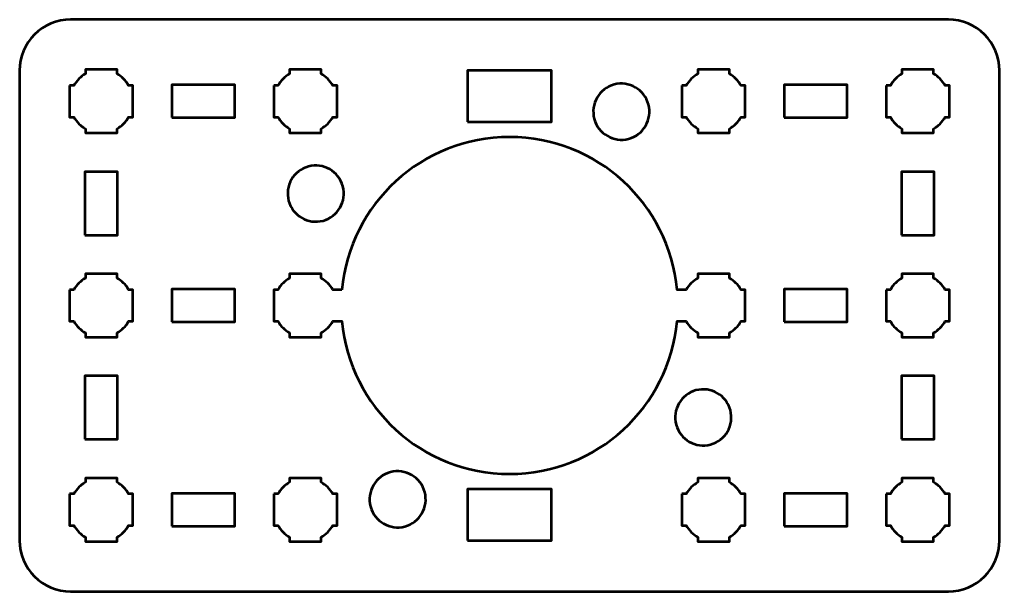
# Model space of a CAD drawing. Header units: centimetres. Extents: x -15.3 to -5.7, y -23.6 to -6.
# Drawn here: x -15.3 to -5.7, y -11.65 to -6.05 of the extents above; entities that cross this region are included whole.
import ezdxf

# ---------------------------------------------------------------- set-up
doc = ezdxf.new("R2010")
doc.units = ezdxf.units.CM
doc.header["$MEASUREMENT"] = 0
doc.layers.add('Layer 1', color=7, linetype='Continuous')

msp = doc.modelspace()

# ---------------------------------------------------------------- linework, layer by layer
at = {"layer": 'Layer 1', "lineweight": 53}
for points in [[(-10.91, -7.05), (-10.09, -7.05), (-10.09, -6.55), (-10.91, -6.55), (-10.91, -7.05)], [(-14.66, -8.16), (-14.34, -8.16), (-14.34, -7.54), (-14.66, -7.54), (-14.66, -8.16)], [(-6.66, -8.16), (-6.34, -8.16), (-6.34, -7.54), (-6.66, -7.54), (-6.66, -8.16)], [(-14.66, -10.16), (-14.34, -10.16), (-14.34, -9.54), (-14.66, -9.54), (-14.66, -10.16)], [(-6.66, -10.16), (-6.34, -10.16), (-6.34, -9.54), (-6.66, -9.54), (-6.66, -10.16)], [(-10.91, -11.15), (-10.09, -11.15), (-10.09, -10.65), (-10.91, -10.65), (-10.91, -11.15)]]:
    msp.add_lwpolyline(points, close=True, dxfattribs=at)
for points, knots in [([(-15.3, -11.15), (-15.3, -11.15), (-15.3, -6.55), (-15.3, -6.55), (-15.3, -6.55), (-15.3, -6.27391), (-15.07609, -6.05), (-14.8, -6.05), (-14.8, -6.05), (-14.8, -6.05), (-6.2, -6.05), (-6.2, -6.05), (-6.2, -6.05), (-5.92391, -6.05), (-5.7, -6.27391), (-5.7, -6.55), (-5.7, -6.55), (-5.7, -6.55), (-5.7, -11.15), (-5.7, -11.15), (-5.7, -11.15), (-5.7, -11.42609), (-5.92391, -11.65), (-6.2, -11.65), (-6.2, -11.65), (-6.2, -11.65), (-14.8, -11.65), (-14.8, -11.65), (-14.8, -11.65), (-15.07609, -11.65), (-15.3, -11.42609), (-15.3, -11.15)], [0, 0, 0, 0, 0.125, 0.125, 0.125, 0.125, 0.25, 0.25, 0.25, 0.25, 0.375, 0.375, 0.375, 0.375, 0.5, 0.5, 0.5, 0.5, 0.625, 0.625, 0.625, 0.625, 0.75, 0.75, 0.75, 0.75, 0.875, 0.875, 0.875, 0.875, 1, 1, 1, 1]), ([(-14.81, -6.695), (-14.81, -6.695), (-14.76851, -6.695), (-14.76851, -6.695), (-14.76851, -6.695), (-14.74128, -6.64795), (-14.70205, -6.60872), (-14.655, -6.58149), (-14.655, -6.58149), (-14.655, -6.58149), (-14.655, -6.54), (-14.655, -6.54), (-14.655, -6.54), (-14.655, -6.54), (-14.5, -6.54), (-14.5, -6.54), (-14.5, -6.54), (-14.5, -6.54), (-14.345, -6.54), (-14.345, -6.54), (-14.345, -6.54), (-14.345, -6.54), (-14.345, -6.58149), (-14.345, -6.58149), (-14.345, -6.58149), (-14.29795, -6.60872), (-14.25872, -6.64795), (-14.23149, -6.695), (-14.23149, -6.695), (-14.23149, -6.695), (-14.19, -6.695), (-14.19, -6.695), (-14.19, -6.695), (-14.19, -6.695), (-14.19, -6.85), (-14.19, -6.85), (-14.19, -6.85), (-14.19, -6.85), (-14.19, -7.005), (-14.19, -7.005), (-14.19, -7.005), (-14.19, -7.005), (-14.23149, -7.005), (-14.23149, -7.005), (-14.23149, -7.005), (-14.25872, -7.05205), (-14.29795, -7.09128), (-14.345, -7.11851), (-14.345, -7.11851), (-14.345, -7.11851), (-14.345, -7.16), (-14.345, -7.16), (-14.345, -7.16), (-14.345, -7.16), (-14.5, -7.16), (-14.5, -7.16), (-14.5, -7.16), (-14.5, -7.16), (-14.655, -7.16), (-14.655, -7.16), (-14.655, -7.16), (-14.655, -7.16), (-14.655, -7.11851), (-14.655, -7.11851), (-14.655, -7.11851), (-14.70205, -7.09128), (-14.74128, -7.05205), (-14.76851, -7.005), (-14.76851, -7.005), (-14.76851, -7.005), (-14.81, -7.005), (-14.81, -7.005), (-14.81, -7.005), (-14.81, -7.005), (-14.81, -6.85), (-14.81, -6.85), (-14.81, -6.85), (-14.81, -6.85), (-14.81, -6.695), (-14.81, -6.695)], [0, 0, 0, 0, 0.05, 0.05, 0.05, 0.05, 0.1, 0.1, 0.1, 0.1, 0.15, 0.15, 0.15, 0.15, 0.2, 0.2, 0.2, 0.2, 0.25, 0.25, 0.25, 0.25, 0.3, 0.3, 0.3, 0.3, 0.35, 0.35, 0.35, 0.35, 0.4, 0.4, 0.4, 0.4, 0.45, 0.45, 0.45, 0.45, 0.5, 0.5, 0.5, 0.5, 0.55, 0.55, 0.55, 0.55, 0.6, 0.6, 0.6, 0.6, 0.65, 0.65, 0.65, 0.65, 0.7, 0.7, 0.7, 0.7, 0.75, 0.75, 0.75, 0.75, 0.8, 0.8, 0.8, 0.8, 0.85, 0.85, 0.85, 0.85, 0.9, 0.9, 0.9, 0.9, 0.95, 0.95, 0.95, 0.95, 1, 1, 1, 1]), ([(-12.81, -6.695), (-12.81, -6.695), (-12.76851, -6.695), (-12.76851, -6.695), (-12.76851, -6.695), (-12.74128, -6.64795), (-12.70205, -6.60872), (-12.655, -6.58149), (-12.655, -6.58149), (-12.655, -6.58149), (-12.655, -6.54), (-12.655, -6.54), (-12.655, -6.54), (-12.655, -6.54), (-12.5, -6.54), (-12.5, -6.54), (-12.5, -6.54), (-12.5, -6.54), (-12.345, -6.54), (-12.345, -6.54), (-12.345, -6.54), (-12.345, -6.54), (-12.345, -6.58149), (-12.345, -6.58149), (-12.345, -6.58149), (-12.29795, -6.60872), (-12.25872, -6.64795), (-12.23149, -6.695), (-12.23149, -6.695), (-12.23149, -6.695), (-12.19, -6.695), (-12.19, -6.695), (-12.19, -6.695), (-12.19, -6.695), (-12.19, -6.85), (-12.19, -6.85), (-12.19, -6.85), (-12.19, -6.85), (-12.19, -7.005), (-12.19, -7.005), (-12.19, -7.005), (-12.19, -7.005), (-12.23149, -7.005), (-12.23149, -7.005), (-12.23149, -7.005), (-12.25872, -7.05205), (-12.29795, -7.09128), (-12.345, -7.11851), (-12.345, -7.11851), (-12.345, -7.11851), (-12.345, -7.16), (-12.345, -7.16), (-12.345, -7.16), (-12.345, -7.16), (-12.5, -7.16), (-12.5, -7.16), (-12.5, -7.16), (-12.5, -7.16), (-12.655, -7.16), (-12.655, -7.16), (-12.655, -7.16), (-12.655, -7.16), (-12.655, -7.11851), (-12.655, -7.11851), (-12.655, -7.11851), (-12.70205, -7.09128), (-12.74128, -7.05205), (-12.76851, -7.005), (-12.76851, -7.005), (-12.76851, -7.005), (-12.81, -7.005), (-12.81, -7.005), (-12.81, -7.005), (-12.81, -7.005), (-12.81, -6.85), (-12.81, -6.85), (-12.81, -6.85), (-12.81, -6.85), (-12.81, -6.695), (-12.81, -6.695)], [0, 0, 0, 0, 0.05, 0.05, 0.05, 0.05, 0.1, 0.1, 0.1, 0.1, 0.15, 0.15, 0.15, 0.15, 0.2, 0.2, 0.2, 0.2, 0.25, 0.25, 0.25, 0.25, 0.3, 0.3, 0.3, 0.3, 0.35, 0.35, 0.35, 0.35, 0.4, 0.4, 0.4, 0.4, 0.45, 0.45, 0.45, 0.45, 0.5, 0.5, 0.5, 0.5, 0.55, 0.55, 0.55, 0.55, 0.6, 0.6, 0.6, 0.6, 0.65, 0.65, 0.65, 0.65, 0.7, 0.7, 0.7, 0.7, 0.75, 0.75, 0.75, 0.75, 0.8, 0.8, 0.8, 0.8, 0.85, 0.85, 0.85, 0.85, 0.9, 0.9, 0.9, 0.9, 0.95, 0.95, 0.95, 0.95, 1, 1, 1, 1]), ([(-8.81, -6.695), (-8.81, -6.695), (-8.76851, -6.695), (-8.76851, -6.695), (-8.76851, -6.695), (-8.74128, -6.64795), (-8.70205, -6.60872), (-8.655, -6.58149), (-8.655, -6.58149), (-8.655, -6.58149), (-8.655, -6.54), (-8.655, -6.54), (-8.655, -6.54), (-8.655, -6.54), (-8.5, -6.54), (-8.5, -6.54), (-8.5, -6.54), (-8.5, -6.54), (-8.345, -6.54), (-8.345, -6.54), (-8.345, -6.54), (-8.345, -6.54), (-8.345, -6.58149), (-8.345, -6.58149), (-8.345, -6.58149), (-8.29795, -6.60872), (-8.25872, -6.64795), (-8.23149, -6.695), (-8.23149, -6.695), (-8.23149, -6.695), (-8.19, -6.695), (-8.19, -6.695), (-8.19, -6.695), (-8.19, -6.695), (-8.19, -6.85), (-8.19, -6.85), (-8.19, -6.85), (-8.19, -6.85), (-8.19, -7.005), (-8.19, -7.005), (-8.19, -7.005), (-8.19, -7.005), (-8.23149, -7.005), (-8.23149, -7.005), (-8.23149, -7.005), (-8.25872, -7.05205), (-8.29795, -7.09128), (-8.345, -7.11851), (-8.345, -7.11851), (-8.345, -7.11851), (-8.345, -7.16), (-8.345, -7.16), (-8.345, -7.16), (-8.345, -7.16), (-8.5, -7.16), (-8.5, -7.16), (-8.5, -7.16), (-8.5, -7.16), (-8.655, -7.16), (-8.655, -7.16), (-8.655, -7.16), (-8.655, -7.16), (-8.655, -7.11851), (-8.655, -7.11851), (-8.655, -7.11851), (-8.70205, -7.09128), (-8.74128, -7.05205), (-8.76851, -7.005), (-8.76851, -7.005), (-8.76851, -7.005), (-8.81, -7.005), (-8.81, -7.005), (-8.81, -7.005), (-8.81, -7.005), (-8.81, -6.85), (-8.81, -6.85), (-8.81, -6.85), (-8.81, -6.85), (-8.81, -6.695), (-8.81, -6.695)], [0, 0, 0, 0, 0.05, 0.05, 0.05, 0.05, 0.1, 0.1, 0.1, 0.1, 0.15, 0.15, 0.15, 0.15, 0.2, 0.2, 0.2, 0.2, 0.25, 0.25, 0.25, 0.25, 0.3, 0.3, 0.3, 0.3, 0.35, 0.35, 0.35, 0.35, 0.4, 0.4, 0.4, 0.4, 0.45, 0.45, 0.45, 0.45, 0.5, 0.5, 0.5, 0.5, 0.55, 0.55, 0.55, 0.55, 0.6, 0.6, 0.6, 0.6, 0.65, 0.65, 0.65, 0.65, 0.7, 0.7, 0.7, 0.7, 0.75, 0.75, 0.75, 0.75, 0.8, 0.8, 0.8, 0.8, 0.85, 0.85, 0.85, 0.85, 0.9, 0.9, 0.9, 0.9, 0.95, 0.95, 0.95, 0.95, 1, 1, 1, 1]), ([(-6.81, -6.695), (-6.81, -6.695), (-6.76851, -6.695), (-6.76851, -6.695), (-6.76851, -6.695), (-6.74128, -6.64795), (-6.70205, -6.60872), (-6.655, -6.58149), (-6.655, -6.58149), (-6.655, -6.58149), (-6.655, -6.54), (-6.655, -6.54), (-6.655, -6.54), (-6.655, -6.54), (-6.5, -6.54), (-6.5, -6.54), (-6.5, -6.54), (-6.5, -6.54), (-6.345, -6.54), (-6.345, -6.54), (-6.345, -6.54), (-6.345, -6.54), (-6.345, -6.58149), (-6.345, -6.58149), (-6.345, -6.58149), (-6.29795, -6.60872), (-6.25872, -6.64795), (-6.23149, -6.695), (-6.23149, -6.695), (-6.23149, -6.695), (-6.19, -6.695), (-6.19, -6.695), (-6.19, -6.695), (-6.19, -6.695), (-6.19, -6.85), (-6.19, -6.85), (-6.19, -6.85), (-6.19, -6.85), (-6.19, -7.005), (-6.19, -7.005), (-6.19, -7.005), (-6.19, -7.005), (-6.23149, -7.005), (-6.23149, -7.005), (-6.23149, -7.005), (-6.25872, -7.05205), (-6.29795, -7.09128), (-6.345, -7.11851), (-6.345, -7.11851), (-6.345, -7.11851), (-6.345, -7.16), (-6.345, -7.16), (-6.345, -7.16), (-6.345, -7.16), (-6.5, -7.16), (-6.5, -7.16), (-6.5, -7.16), (-6.5, -7.16), (-6.655, -7.16), (-6.655, -7.16), (-6.655, -7.16), (-6.655, -7.16), (-6.655, -7.11851), (-6.655, -7.11851), (-6.655, -7.11851), (-6.70205, -7.09128), (-6.74128, -7.05205), (-6.76851, -7.005), (-6.76851, -7.005), (-6.76851, -7.005), (-6.81, -7.005), (-6.81, -7.005), (-6.81, -7.005), (-6.81, -7.005), (-6.81, -6.85), (-6.81, -6.85), (-6.81, -6.85), (-6.81, -6.85), (-6.81, -6.695), (-6.81, -6.695)], [0, 0, 0, 0, 0.05, 0.05, 0.05, 0.05, 0.1, 0.1, 0.1, 0.1, 0.15, 0.15, 0.15, 0.15, 0.2, 0.2, 0.2, 0.2, 0.25, 0.25, 0.25, 0.25, 0.3, 0.3, 0.3, 0.3, 0.35, 0.35, 0.35, 0.35, 0.4, 0.4, 0.4, 0.4, 0.45, 0.45, 0.45, 0.45, 0.5, 0.5, 0.5, 0.5, 0.55, 0.55, 0.55, 0.55, 0.6, 0.6, 0.6, 0.6, 0.65, 0.65, 0.65, 0.65, 0.7, 0.7, 0.7, 0.7, 0.75, 0.75, 0.75, 0.75, 0.8, 0.8, 0.8, 0.8, 0.85, 0.85, 0.85, 0.85, 0.9, 0.9, 0.9, 0.9, 0.95, 0.95, 0.95, 0.95, 1, 1, 1, 1]), ([(-13.81, -7.01), (-13.81, -7.01), (-13.81, -6.69), (-13.81, -6.69), (-13.81, -6.69), (-13.81, -6.69), (-13.19, -6.69), (-13.19, -6.69), (-13.19, -6.69), (-13.19, -6.69), (-13.19, -7.01), (-13.19, -7.01), (-13.19, -7.01), (-13.19, -7.01), (-13.81, -7.01), (-13.81, -7.01)], [0, 0, 0, 0, 0.25, 0.25, 0.25, 0.25, 0.5, 0.5, 0.5, 0.5, 0.75, 0.75, 0.75, 0.75, 1, 1, 1, 1]), ([(-9.6695, -7.02283), (-9.70879, -6.87617), (-9.62173, -6.72539), (-9.47507, -6.68609), (-9.47507, -6.68609), (-9.32842, -6.64679), (-9.17762, -6.73385), (-9.13833, -6.88051), (-9.13833, -6.88051), (-9.09903, -7.02716), (-9.18609, -7.17795), (-9.33275, -7.21724), (-9.33275, -7.21724), (-9.47941, -7.25654), (-9.6302, -7.16948), (-9.6695, -7.02283)], [0, 0, 0, 0, 0.25, 0.25, 0.25, 0.25, 0.5, 0.5, 0.5, 0.5, 0.75, 0.75, 0.75, 0.75, 1, 1, 1, 1]), ([(-7.81, -7.01), (-7.81, -7.01), (-7.81, -6.69), (-7.81, -6.69), (-7.81, -6.69), (-7.81, -6.69), (-7.19, -6.69), (-7.19, -6.69), (-7.19, -6.69), (-7.19, -6.69), (-7.19, -7.01), (-7.19, -7.01), (-7.19, -7.01), (-7.19, -7.01), (-7.81, -7.01), (-7.81, -7.01)], [0, 0, 0, 0, 0.25, 0.25, 0.25, 0.25, 0.5, 0.5, 0.5, 0.5, 0.75, 0.75, 0.75, 0.75, 1, 1, 1, 1]), ([(-12.14262, -8.695), (-12.06444, -7.85656), (-11.35876, -7.20001), (-10.49993, -7.20001), (-10.49993, -7.20001), (-9.6411, -7.20001), (-8.93542, -7.85656), (-8.85724, -8.695), (-8.85724, -8.695), (-8.85724, -8.695), (-8.81, -8.695), (-8.81, -8.695), (-8.81, -8.695), (-8.81, -8.695), (-8.76851, -8.695), (-8.76851, -8.695), (-8.76851, -8.695), (-8.74128, -8.64795), (-8.70205, -8.60872), (-8.655, -8.58149), (-8.655, -8.58149), (-8.655, -8.58149), (-8.655, -8.54), (-8.655, -8.54), (-8.655, -8.54), (-8.655, -8.54), (-8.5, -8.54), (-8.5, -8.54), (-8.5, -8.54), (-8.5, -8.54), (-8.345, -8.54), (-8.345, -8.54), (-8.345, -8.54), (-8.345, -8.54), (-8.345, -8.58149), (-8.345, -8.58149), (-8.345, -8.58149), (-8.29795, -8.60872), (-8.25872, -8.64795), (-8.23149, -8.695), (-8.23149, -8.695), (-8.23149, -8.695), (-8.19, -8.695), (-8.19, -8.695), (-8.19, -8.695), (-8.19, -8.695), (-8.19, -8.85), (-8.19, -8.85), (-8.19, -8.85), (-8.19, -8.85), (-8.19, -9.005), (-8.19, -9.005), (-8.19, -9.005), (-8.19, -9.005), (-8.23149, -9.005), (-8.23149, -9.005), (-8.23149, -9.005), (-8.25872, -9.05205), (-8.29795, -9.09128), (-8.345, -9.11851), (-8.345, -9.11851), (-8.345, -9.11851), (-8.345, -9.16), (-8.345, -9.16), (-8.345, -9.16), (-8.345, -9.16), (-8.5, -9.16), (-8.5, -9.16), (-8.5, -9.16), (-8.5, -9.16), (-8.655, -9.16), (-8.655, -9.16), (-8.655, -9.16), (-8.655, -9.16), (-8.655, -9.11851), (-8.655, -9.11851), (-8.655, -9.11851), (-8.70205, -9.09128), (-8.74128, -9.05205), (-8.76851, -9.005), (-8.76851, -9.005), (-8.76851, -9.005), (-8.81, -9.005), (-8.81, -9.005), (-8.81, -9.005), (-8.81, -9.005), (-8.85723, -9.005), (-8.85723, -9.005), (-8.85723, -9.005), (-8.9354, -9.84345), (-9.6411, -10.50001), (-10.49993, -10.50001), (-10.49993, -10.50001), (-11.35876, -10.50001), (-12.06446, -9.84345), (-12.14263, -9.005), (-12.14263, -9.005), (-12.14263, -9.005), (-12.19, -9.005), (-12.19, -9.005), (-12.19, -9.005), (-12.19, -9.005), (-12.23149, -9.005), (-12.23149, -9.005), (-12.23149, -9.005), (-12.25872, -9.05205), (-12.29795, -9.09128), (-12.345, -9.11851), (-12.345, -9.11851), (-12.345, -9.11851), (-12.345, -9.16), (-12.345, -9.16), (-12.345, -9.16), (-12.345, -9.16), (-12.5, -9.16), (-12.5, -9.16), (-12.5, -9.16), (-12.5, -9.16), (-12.655, -9.16), (-12.655, -9.16), (-12.655, -9.16), (-12.655, -9.16), (-12.655, -9.11851), (-12.655, -9.11851), (-12.655, -9.11851), (-12.70205, -9.09128), (-12.74128, -9.05205), (-12.76851, -9.005), (-12.76851, -9.005), (-12.76851, -9.005), (-12.81, -9.005), (-12.81, -9.005), (-12.81, -9.005), (-12.81, -9.005), (-12.81, -8.695), (-12.81, -8.695), (-12.81, -8.695), (-12.81, -8.695), (-12.76851, -8.695), (-12.76851, -8.695), (-12.76851, -8.695), (-12.74128, -8.64795), (-12.70205, -8.60872), (-12.655, -8.58149), (-12.655, -8.58149), (-12.655, -8.58149), (-12.655, -8.54), (-12.655, -8.54), (-12.655, -8.54), (-12.655, -8.54), (-12.5, -8.54), (-12.5, -8.54), (-12.5, -8.54), (-12.5, -8.54), (-12.345, -8.54), (-12.345, -8.54), (-12.345, -8.54), (-12.345, -8.54), (-12.345, -8.58149), (-12.345, -8.58149), (-12.345, -8.58149), (-12.29795, -8.60872), (-12.25872, -8.64795), (-12.23149, -8.695), (-12.23149, -8.695), (-12.23149, -8.695), (-12.19, -8.695), (-12.19, -8.695), (-12.19, -8.695), (-12.19, -8.695), (-12.14262, -8.695), (-12.14262, -8.695)], [0, 0, 0, 0, 0.0232558, 0.0232558, 0.0232558, 0.0232558, 0.0465116, 0.0465116, 0.0465116, 0.0465116, 0.0697674, 0.0697674, 0.0697674, 0.0697674, 0.0930233, 0.0930233, 0.0930233, 0.0930233, 0.1162791, 0.1162791, 0.1162791, 0.1162791, 0.1395349, 0.1395349, 0.1395349, 0.1395349, 0.1627907, 0.1627907, 0.1627907, 0.1627907, 0.1860465, 0.1860465, 0.1860465, 0.1860465, 0.2093023, 0.2093023, 0.2093023, 0.2093023, 0.2325581, 0.2325581, 0.2325581, 0.2325581, 0.255814, 0.255814, 0.255814, 0.255814, 0.2790698, 0.2790698, 0.2790698, 0.2790698, 0.3023256, 0.3023256, 0.3023256, 0.3023256, 0.3255814, 0.3255814, 0.3255814, 0.3255814, 0.3488372, 0.3488372, 0.3488372, 0.3488372, 0.372093, 0.372093, 0.372093, 0.372093, 0.3953488, 0.3953488, 0.3953488, 0.3953488, 0.4186047, 0.4186047, 0.4186047, 0.4186047, 0.4418605, 0.4418605, 0.4418605, 0.4418605, 0.4651163, 0.4651163, 0.4651163, 0.4651163, 0.4883721, 0.4883721, 0.4883721, 0.4883721, 0.5116279, 0.5116279, 0.5116279, 0.5116279, 0.5348837, 0.5348837, 0.5348837, 0.5348837, 0.5581395, 0.5581395, 0.5581395, 0.5581395, 0.5813953, 0.5813953, 0.5813953, 0.5813953, 0.6046512, 0.6046512, 0.6046512, 0.6046512, 0.627907, 0.627907, 0.627907, 0.627907, 0.6511628, 0.6511628, 0.6511628, 0.6511628, 0.6744186, 0.6744186, 0.6744186, 0.6744186, 0.6976744, 0.6976744, 0.6976744, 0.6976744, 0.7209302, 0.7209302, 0.7209302, 0.7209302, 0.744186, 0.744186, 0.744186, 0.744186, 0.7674419, 0.7674419, 0.7674419, 0.7674419, 0.7906977, 0.7906977, 0.7906977, 0.7906977, 0.8139535, 0.8139535, 0.8139535, 0.8139535, 0.8372093, 0.8372093, 0.8372093, 0.8372093, 0.8604651, 0.8604651, 0.8604651, 0.8604651, 0.8837209, 0.8837209, 0.8837209, 0.8837209, 0.9069767, 0.9069767, 0.9069767, 0.9069767, 0.9302326, 0.9302326, 0.9302326, 0.9302326, 0.9534884, 0.9534884, 0.9534884, 0.9534884, 0.9767442, 0.9767442, 0.9767442, 0.9767442, 1, 1, 1, 1]), ([(-12.66387, -7.82516), (-12.70317, -7.67851), (-12.61611, -7.52772), (-12.46946, -7.48843), (-12.46946, -7.48843), (-12.3228, -7.44913), (-12.17201, -7.53619), (-12.13272, -7.68284), (-12.13272, -7.68284), (-12.09342, -7.82949), (-12.18048, -7.98027), (-12.32713, -8.01957), (-12.32713, -8.01957), (-12.47379, -8.05886), (-12.62458, -7.97181), (-12.66387, -7.82516)], [0, 0, 0, 0, 0.25, 0.25, 0.25, 0.25, 0.5, 0.5, 0.5, 0.5, 0.75, 0.75, 0.75, 0.75, 1, 1, 1, 1]), ([(-14.81, -8.695), (-14.81, -8.695), (-14.76851, -8.695), (-14.76851, -8.695), (-14.76851, -8.695), (-14.74128, -8.64795), (-14.70205, -8.60872), (-14.655, -8.58149), (-14.655, -8.58149), (-14.655, -8.58149), (-14.655, -8.54), (-14.655, -8.54), (-14.655, -8.54), (-14.655, -8.54), (-14.5, -8.54), (-14.5, -8.54), (-14.5, -8.54), (-14.5, -8.54), (-14.345, -8.54), (-14.345, -8.54), (-14.345, -8.54), (-14.345, -8.54), (-14.345, -8.58149), (-14.345, -8.58149), (-14.345, -8.58149), (-14.29795, -8.60872), (-14.25872, -8.64795), (-14.23149, -8.695), (-14.23149, -8.695), (-14.23149, -8.695), (-14.19, -8.695), (-14.19, -8.695), (-14.19, -8.695), (-14.19, -8.695), (-14.19, -8.85), (-14.19, -8.85), (-14.19, -8.85), (-14.19, -8.85), (-14.19, -9.005), (-14.19, -9.005), (-14.19, -9.005), (-14.19, -9.005), (-14.23149, -9.005), (-14.23149, -9.005), (-14.23149, -9.005), (-14.25872, -9.05205), (-14.29795, -9.09128), (-14.345, -9.11851), (-14.345, -9.11851), (-14.345, -9.11851), (-14.345, -9.16), (-14.345, -9.16), (-14.345, -9.16), (-14.345, -9.16), (-14.5, -9.16), (-14.5, -9.16), (-14.5, -9.16), (-14.5, -9.16), (-14.655, -9.16), (-14.655, -9.16), (-14.655, -9.16), (-14.655, -9.16), (-14.655, -9.11851), (-14.655, -9.11851), (-14.655, -9.11851), (-14.70205, -9.09128), (-14.74128, -9.05205), (-14.76851, -9.005), (-14.76851, -9.005), (-14.76851, -9.005), (-14.81, -9.005), (-14.81, -9.005), (-14.81, -9.005), (-14.81, -9.005), (-14.81, -8.85), (-14.81, -8.85), (-14.81, -8.85), (-14.81, -8.85), (-14.81, -8.695), (-14.81, -8.695)], [0, 0, 0, 0, 0.05, 0.05, 0.05, 0.05, 0.1, 0.1, 0.1, 0.1, 0.15, 0.15, 0.15, 0.15, 0.2, 0.2, 0.2, 0.2, 0.25, 0.25, 0.25, 0.25, 0.3, 0.3, 0.3, 0.3, 0.35, 0.35, 0.35, 0.35, 0.4, 0.4, 0.4, 0.4, 0.45, 0.45, 0.45, 0.45, 0.5, 0.5, 0.5, 0.5, 0.55, 0.55, 0.55, 0.55, 0.6, 0.6, 0.6, 0.6, 0.65, 0.65, 0.65, 0.65, 0.7, 0.7, 0.7, 0.7, 0.75, 0.75, 0.75, 0.75, 0.8, 0.8, 0.8, 0.8, 0.85, 0.85, 0.85, 0.85, 0.9, 0.9, 0.9, 0.9, 0.95, 0.95, 0.95, 0.95, 1, 1, 1, 1]), ([(-6.81, -8.695), (-6.81, -8.695), (-6.76851, -8.695), (-6.76851, -8.695), (-6.76851, -8.695), (-6.74128, -8.64795), (-6.70205, -8.60872), (-6.655, -8.58149), (-6.655, -8.58149), (-6.655, -8.58149), (-6.655, -8.54), (-6.655, -8.54), (-6.655, -8.54), (-6.655, -8.54), (-6.5, -8.54), (-6.5, -8.54), (-6.5, -8.54), (-6.5, -8.54), (-6.345, -8.54), (-6.345, -8.54), (-6.345, -8.54), (-6.345, -8.54), (-6.345, -8.58149), (-6.345, -8.58149), (-6.345, -8.58149), (-6.29795, -8.60872), (-6.25872, -8.64795), (-6.23149, -8.695), (-6.23149, -8.695), (-6.23149, -8.695), (-6.19, -8.695), (-6.19, -8.695), (-6.19, -8.695), (-6.19, -8.695), (-6.19, -8.85), (-6.19, -8.85), (-6.19, -8.85), (-6.19, -8.85), (-6.19, -9.005), (-6.19, -9.005), (-6.19, -9.005), (-6.19, -9.005), (-6.23149, -9.005), (-6.23149, -9.005), (-6.23149, -9.005), (-6.25872, -9.05205), (-6.29795, -9.09128), (-6.345, -9.11851), (-6.345, -9.11851), (-6.345, -9.11851), (-6.345, -9.16), (-6.345, -9.16), (-6.345, -9.16), (-6.345, -9.16), (-6.5, -9.16), (-6.5, -9.16), (-6.5, -9.16), (-6.5, -9.16), (-6.655, -9.16), (-6.655, -9.16), (-6.655, -9.16), (-6.655, -9.16), (-6.655, -9.11851), (-6.655, -9.11851), (-6.655, -9.11851), (-6.70205, -9.09128), (-6.74128, -9.05205), (-6.76851, -9.005), (-6.76851, -9.005), (-6.76851, -9.005), (-6.81, -9.005), (-6.81, -9.005), (-6.81, -9.005), (-6.81, -9.005), (-6.81, -8.85), (-6.81, -8.85), (-6.81, -8.85), (-6.81, -8.85), (-6.81, -8.695), (-6.81, -8.695)], [0, 0, 0, 0, 0.05, 0.05, 0.05, 0.05, 0.1, 0.1, 0.1, 0.1, 0.15, 0.15, 0.15, 0.15, 0.2, 0.2, 0.2, 0.2, 0.25, 0.25, 0.25, 0.25, 0.3, 0.3, 0.3, 0.3, 0.35, 0.35, 0.35, 0.35, 0.4, 0.4, 0.4, 0.4, 0.45, 0.45, 0.45, 0.45, 0.5, 0.5, 0.5, 0.5, 0.55, 0.55, 0.55, 0.55, 0.6, 0.6, 0.6, 0.6, 0.65, 0.65, 0.65, 0.65, 0.7, 0.7, 0.7, 0.7, 0.75, 0.75, 0.75, 0.75, 0.8, 0.8, 0.8, 0.8, 0.85, 0.85, 0.85, 0.85, 0.9, 0.9, 0.9, 0.9, 0.95, 0.95, 0.95, 0.95, 1, 1, 1, 1]), ([(-13.81, -9.01), (-13.81, -9.01), (-13.81, -8.69), (-13.81, -8.69), (-13.81, -8.69), (-13.81, -8.69), (-13.19, -8.69), (-13.19, -8.69), (-13.19, -8.69), (-13.19, -8.69), (-13.19, -9.01), (-13.19, -9.01), (-13.19, -9.01), (-13.19, -9.01), (-13.81, -9.01), (-13.81, -9.01)], [0, 0, 0, 0, 0.25, 0.25, 0.25, 0.25, 0.5, 0.5, 0.5, 0.5, 0.75, 0.75, 0.75, 0.75, 1, 1, 1, 1]), ([(-7.81, -9.01), (-7.81, -9.01), (-7.81, -8.69), (-7.81, -8.69), (-7.81, -8.69), (-7.81, -8.69), (-7.19, -8.69), (-7.19, -8.69), (-7.19, -8.69), (-7.19, -8.69), (-7.19, -9.01), (-7.19, -9.01), (-7.19, -9.01), (-7.19, -9.01), (-7.81, -9.01), (-7.81, -9.01)], [0, 0, 0, 0, 0.25, 0.25, 0.25, 0.25, 0.5, 0.5, 0.5, 0.5, 0.75, 0.75, 0.75, 0.75, 1, 1, 1, 1]), ([(-8.86715, -10.0172), (-8.90645, -9.87054), (-8.81939, -9.71976), (-8.67273, -9.68046), (-8.67273, -9.68046), (-8.52608, -9.64116), (-8.37529, -9.72822), (-8.336, -9.87488), (-8.336, -9.87488), (-8.2967, -10.02153), (-8.38376, -10.17232), (-8.53041, -10.21161), (-8.53041, -10.21161), (-8.67707, -10.25091), (-8.82785, -10.16385), (-8.86715, -10.0172)], [0, 0, 0, 0, 0.25, 0.25, 0.25, 0.25, 0.5, 0.5, 0.5, 0.5, 0.75, 0.75, 0.75, 0.75, 1, 1, 1, 1]), ([(-11.86153, -10.81953), (-11.90083, -10.67288), (-11.81377, -10.52209), (-11.66711, -10.4828), (-11.66711, -10.4828), (-11.52045, -10.4435), (-11.36966, -10.53056), (-11.33036, -10.67721), (-11.33036, -10.67721), (-11.29107, -10.82386), (-11.37813, -10.97464), (-11.52479, -11.01394), (-11.52479, -11.01394), (-11.67144, -11.05323), (-11.82224, -10.96618), (-11.86153, -10.81953)], [0, 0, 0, 0, 0.25, 0.25, 0.25, 0.25, 0.5, 0.5, 0.5, 0.5, 0.75, 0.75, 0.75, 0.75, 1, 1, 1, 1]), ([(-14.81, -10.695), (-14.81, -10.695), (-14.76851, -10.695), (-14.76851, -10.695), (-14.76851, -10.695), (-14.74128, -10.64795), (-14.70205, -10.60872), (-14.655, -10.58149), (-14.655, -10.58149), (-14.655, -10.58149), (-14.655, -10.54), (-14.655, -10.54), (-14.655, -10.54), (-14.655, -10.54), (-14.5, -10.54), (-14.5, -10.54), (-14.5, -10.54), (-14.5, -10.54), (-14.345, -10.54), (-14.345, -10.54), (-14.345, -10.54), (-14.345, -10.54), (-14.345, -10.58149), (-14.345, -10.58149), (-14.345, -10.58149), (-14.29795, -10.60872), (-14.25872, -10.64795), (-14.23149, -10.695), (-14.23149, -10.695), (-14.23149, -10.695), (-14.19, -10.695), (-14.19, -10.695), (-14.19, -10.695), (-14.19, -10.695), (-14.19, -10.85), (-14.19, -10.85), (-14.19, -10.85), (-14.19, -10.85), (-14.19, -11.005), (-14.19, -11.005), (-14.19, -11.005), (-14.19, -11.005), (-14.23149, -11.005), (-14.23149, -11.005), (-14.23149, -11.005), (-14.25872, -11.05205), (-14.29795, -11.09128), (-14.345, -11.11851), (-14.345, -11.11851), (-14.345, -11.11851), (-14.345, -11.16), (-14.345, -11.16), (-14.345, -11.16), (-14.345, -11.16), (-14.5, -11.16), (-14.5, -11.16), (-14.5, -11.16), (-14.5, -11.16), (-14.655, -11.16), (-14.655, -11.16), (-14.655, -11.16), (-14.655, -11.16), (-14.655, -11.11851), (-14.655, -11.11851), (-14.655, -11.11851), (-14.70205, -11.09128), (-14.74128, -11.05205), (-14.76851, -11.005), (-14.76851, -11.005), (-14.76851, -11.005), (-14.81, -11.005), (-14.81, -11.005), (-14.81, -11.005), (-14.81, -11.005), (-14.81, -10.85), (-14.81, -10.85), (-14.81, -10.85), (-14.81, -10.85), (-14.81, -10.695), (-14.81, -10.695)], [0, 0, 0, 0, 0.05, 0.05, 0.05, 0.05, 0.1, 0.1, 0.1, 0.1, 0.15, 0.15, 0.15, 0.15, 0.2, 0.2, 0.2, 0.2, 0.25, 0.25, 0.25, 0.25, 0.3, 0.3, 0.3, 0.3, 0.35, 0.35, 0.35, 0.35, 0.4, 0.4, 0.4, 0.4, 0.45, 0.45, 0.45, 0.45, 0.5, 0.5, 0.5, 0.5, 0.55, 0.55, 0.55, 0.55, 0.6, 0.6, 0.6, 0.6, 0.65, 0.65, 0.65, 0.65, 0.7, 0.7, 0.7, 0.7, 0.75, 0.75, 0.75, 0.75, 0.8, 0.8, 0.8, 0.8, 0.85, 0.85, 0.85, 0.85, 0.9, 0.9, 0.9, 0.9, 0.95, 0.95, 0.95, 0.95, 1, 1, 1, 1]), ([(-12.81, -10.695), (-12.81, -10.695), (-12.76851, -10.695), (-12.76851, -10.695), (-12.76851, -10.695), (-12.74128, -10.64795), (-12.70205, -10.60872), (-12.655, -10.58149), (-12.655, -10.58149), (-12.655, -10.58149), (-12.655, -10.54), (-12.655, -10.54), (-12.655, -10.54), (-12.655, -10.54), (-12.5, -10.54), (-12.5, -10.54), (-12.5, -10.54), (-12.5, -10.54), (-12.345, -10.54), (-12.345, -10.54), (-12.345, -10.54), (-12.345, -10.54), (-12.345, -10.58149), (-12.345, -10.58149), (-12.345, -10.58149), (-12.29795, -10.60872), (-12.25872, -10.64795), (-12.23149, -10.695), (-12.23149, -10.695), (-12.23149, -10.695), (-12.19, -10.695), (-12.19, -10.695), (-12.19, -10.695), (-12.19, -10.695), (-12.19, -10.85), (-12.19, -10.85), (-12.19, -10.85), (-12.19, -10.85), (-12.19, -11.005), (-12.19, -11.005), (-12.19, -11.005), (-12.19, -11.005), (-12.23149, -11.005), (-12.23149, -11.005), (-12.23149, -11.005), (-12.25872, -11.05205), (-12.29795, -11.09128), (-12.345, -11.11851), (-12.345, -11.11851), (-12.345, -11.11851), (-12.345, -11.16), (-12.345, -11.16), (-12.345, -11.16), (-12.345, -11.16), (-12.5, -11.16), (-12.5, -11.16), (-12.5, -11.16), (-12.5, -11.16), (-12.655, -11.16), (-12.655, -11.16), (-12.655, -11.16), (-12.655, -11.16), (-12.655, -11.11851), (-12.655, -11.11851), (-12.655, -11.11851), (-12.70205, -11.09128), (-12.74128, -11.05205), (-12.76851, -11.005), (-12.76851, -11.005), (-12.76851, -11.005), (-12.81, -11.005), (-12.81, -11.005), (-12.81, -11.005), (-12.81, -11.005), (-12.81, -10.85), (-12.81, -10.85), (-12.81, -10.85), (-12.81, -10.85), (-12.81, -10.695), (-12.81, -10.695)], [0, 0, 0, 0, 0.05, 0.05, 0.05, 0.05, 0.1, 0.1, 0.1, 0.1, 0.15, 0.15, 0.15, 0.15, 0.2, 0.2, 0.2, 0.2, 0.25, 0.25, 0.25, 0.25, 0.3, 0.3, 0.3, 0.3, 0.35, 0.35, 0.35, 0.35, 0.4, 0.4, 0.4, 0.4, 0.45, 0.45, 0.45, 0.45, 0.5, 0.5, 0.5, 0.5, 0.55, 0.55, 0.55, 0.55, 0.6, 0.6, 0.6, 0.6, 0.65, 0.65, 0.65, 0.65, 0.7, 0.7, 0.7, 0.7, 0.75, 0.75, 0.75, 0.75, 0.8, 0.8, 0.8, 0.8, 0.85, 0.85, 0.85, 0.85, 0.9, 0.9, 0.9, 0.9, 0.95, 0.95, 0.95, 0.95, 1, 1, 1, 1]), ([(-8.81, -10.695), (-8.81, -10.695), (-8.76851, -10.695), (-8.76851, -10.695), (-8.76851, -10.695), (-8.74128, -10.64795), (-8.70205, -10.60872), (-8.655, -10.58149), (-8.655, -10.58149), (-8.655, -10.58149), (-8.655, -10.54), (-8.655, -10.54), (-8.655, -10.54), (-8.655, -10.54), (-8.5, -10.54), (-8.5, -10.54), (-8.5, -10.54), (-8.5, -10.54), (-8.345, -10.54), (-8.345, -10.54), (-8.345, -10.54), (-8.345, -10.54), (-8.345, -10.58149), (-8.345, -10.58149), (-8.345, -10.58149), (-8.29795, -10.60872), (-8.25872, -10.64795), (-8.23149, -10.695), (-8.23149, -10.695), (-8.23149, -10.695), (-8.19, -10.695), (-8.19, -10.695), (-8.19, -10.695), (-8.19, -10.695), (-8.19, -10.85), (-8.19, -10.85), (-8.19, -10.85), (-8.19, -10.85), (-8.19, -11.005), (-8.19, -11.005), (-8.19, -11.005), (-8.19, -11.005), (-8.23149, -11.005), (-8.23149, -11.005), (-8.23149, -11.005), (-8.25872, -11.05205), (-8.29795, -11.09128), (-8.345, -11.11851), (-8.345, -11.11851), (-8.345, -11.11851), (-8.345, -11.16), (-8.345, -11.16), (-8.345, -11.16), (-8.345, -11.16), (-8.5, -11.16), (-8.5, -11.16), (-8.5, -11.16), (-8.5, -11.16), (-8.655, -11.16), (-8.655, -11.16), (-8.655, -11.16), (-8.655, -11.16), (-8.655, -11.11851), (-8.655, -11.11851), (-8.655, -11.11851), (-8.70205, -11.09128), (-8.74128, -11.05205), (-8.76851, -11.005), (-8.76851, -11.005), (-8.76851, -11.005), (-8.81, -11.005), (-8.81, -11.005), (-8.81, -11.005), (-8.81, -11.005), (-8.81, -10.85), (-8.81, -10.85), (-8.81, -10.85), (-8.81, -10.85), (-8.81, -10.695), (-8.81, -10.695)], [0, 0, 0, 0, 0.05, 0.05, 0.05, 0.05, 0.1, 0.1, 0.1, 0.1, 0.15, 0.15, 0.15, 0.15, 0.2, 0.2, 0.2, 0.2, 0.25, 0.25, 0.25, 0.25, 0.3, 0.3, 0.3, 0.3, 0.35, 0.35, 0.35, 0.35, 0.4, 0.4, 0.4, 0.4, 0.45, 0.45, 0.45, 0.45, 0.5, 0.5, 0.5, 0.5, 0.55, 0.55, 0.55, 0.55, 0.6, 0.6, 0.6, 0.6, 0.65, 0.65, 0.65, 0.65, 0.7, 0.7, 0.7, 0.7, 0.75, 0.75, 0.75, 0.75, 0.8, 0.8, 0.8, 0.8, 0.85, 0.85, 0.85, 0.85, 0.9, 0.9, 0.9, 0.9, 0.95, 0.95, 0.95, 0.95, 1, 1, 1, 1]), ([(-6.81, -10.695), (-6.81, -10.695), (-6.76851, -10.695), (-6.76851, -10.695), (-6.76851, -10.695), (-6.74128, -10.64795), (-6.70205, -10.60872), (-6.655, -10.58149), (-6.655, -10.58149), (-6.655, -10.58149), (-6.655, -10.54), (-6.655, -10.54), (-6.655, -10.54), (-6.655, -10.54), (-6.5, -10.54), (-6.5, -10.54), (-6.5, -10.54), (-6.5, -10.54), (-6.345, -10.54), (-6.345, -10.54), (-6.345, -10.54), (-6.345, -10.54), (-6.345, -10.58149), (-6.345, -10.58149), (-6.345, -10.58149), (-6.29795, -10.60872), (-6.25872, -10.64795), (-6.23149, -10.695), (-6.23149, -10.695), (-6.23149, -10.695), (-6.19, -10.695), (-6.19, -10.695), (-6.19, -10.695), (-6.19, -10.695), (-6.19, -10.85), (-6.19, -10.85), (-6.19, -10.85), (-6.19, -10.85), (-6.19, -11.005), (-6.19, -11.005), (-6.19, -11.005), (-6.19, -11.005), (-6.23149, -11.005), (-6.23149, -11.005), (-6.23149, -11.005), (-6.25872, -11.05205), (-6.29795, -11.09128), (-6.345, -11.11851), (-6.345, -11.11851), (-6.345, -11.11851), (-6.345, -11.16), (-6.345, -11.16), (-6.345, -11.16), (-6.345, -11.16), (-6.5, -11.16), (-6.5, -11.16), (-6.5, -11.16), (-6.5, -11.16), (-6.655, -11.16), (-6.655, -11.16), (-6.655, -11.16), (-6.655, -11.16), (-6.655, -11.11851), (-6.655, -11.11851), (-6.655, -11.11851), (-6.70205, -11.09128), (-6.74128, -11.05205), (-6.76851, -11.005), (-6.76851, -11.005), (-6.76851, -11.005), (-6.81, -11.005), (-6.81, -11.005), (-6.81, -11.005), (-6.81, -11.005), (-6.81, -10.85), (-6.81, -10.85), (-6.81, -10.85), (-6.81, -10.85), (-6.81, -10.695), (-6.81, -10.695)], [0, 0, 0, 0, 0.05, 0.05, 0.05, 0.05, 0.1, 0.1, 0.1, 0.1, 0.15, 0.15, 0.15, 0.15, 0.2, 0.2, 0.2, 0.2, 0.25, 0.25, 0.25, 0.25, 0.3, 0.3, 0.3, 0.3, 0.35, 0.35, 0.35, 0.35, 0.4, 0.4, 0.4, 0.4, 0.45, 0.45, 0.45, 0.45, 0.5, 0.5, 0.5, 0.5, 0.55, 0.55, 0.55, 0.55, 0.6, 0.6, 0.6, 0.6, 0.65, 0.65, 0.65, 0.65, 0.7, 0.7, 0.7, 0.7, 0.75, 0.75, 0.75, 0.75, 0.8, 0.8, 0.8, 0.8, 0.85, 0.85, 0.85, 0.85, 0.9, 0.9, 0.9, 0.9, 0.95, 0.95, 0.95, 0.95, 1, 1, 1, 1]), ([(-13.81, -11.01), (-13.81, -11.01), (-13.81, -10.69), (-13.81, -10.69), (-13.81, -10.69), (-13.81, -10.69), (-13.19, -10.69), (-13.19, -10.69), (-13.19, -10.69), (-13.19, -10.69), (-13.19, -11.01), (-13.19, -11.01), (-13.19, -11.01), (-13.19, -11.01), (-13.81, -11.01), (-13.81, -11.01)], [0, 0, 0, 0, 0.25, 0.25, 0.25, 0.25, 0.5, 0.5, 0.5, 0.5, 0.75, 0.75, 0.75, 0.75, 1, 1, 1, 1]), ([(-7.81, -11.01), (-7.81, -11.01), (-7.81, -10.69), (-7.81, -10.69), (-7.81, -10.69), (-7.81, -10.69), (-7.19, -10.69), (-7.19, -10.69), (-7.19, -10.69), (-7.19, -10.69), (-7.19, -11.01), (-7.19, -11.01), (-7.19, -11.01), (-7.19, -11.01), (-7.81, -11.01), (-7.81, -11.01)], [0, 0, 0, 0, 0.25, 0.25, 0.25, 0.25, 0.5, 0.5, 0.5, 0.5, 0.75, 0.75, 0.75, 0.75, 1, 1, 1, 1])]:
    msp.add_open_spline(points, degree=3, knots=knots, dxfattribs=at)

doc.saveas('drawing.dxf')
